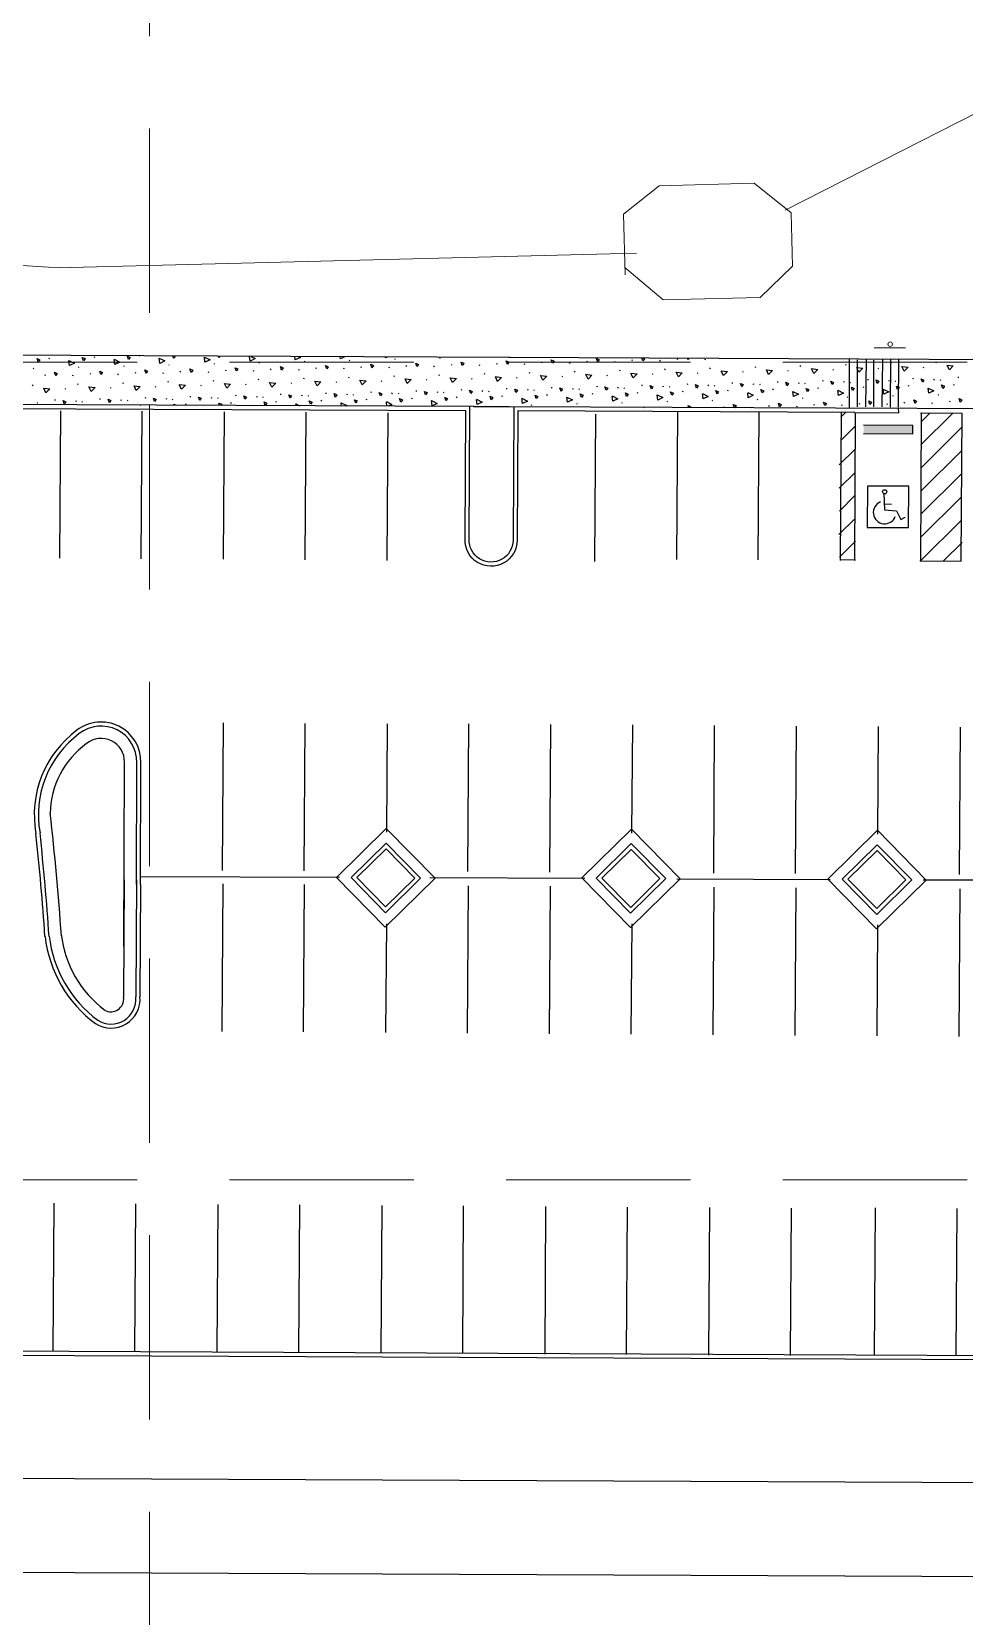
# Model space of a CAD drawing. Header units: inches. Extents: x -5337 to 1057, y 15227 to 19227.
# Drawn here: x -2353.8 to -2240, y 16375.5 to 16568.8 of the extents above; entities that cross this region are included whole.
import ezdxf

# ---------------------------------------------------------------- set-up
doc = ezdxf.new("R2010")
doc.units = ezdxf.units.IN
doc.header["$LTSCALE"] = 150
doc.header["$MEASUREMENT"] = 0
doc.linetypes.add('HIDDEN', pattern=[0.375, 0.25, -0.125])
for name, color, linetype in [('grid', 7, 'HIDDEN'), ('Level 5', 7, 'Continuous'), ('PAVING', 7, 'Continuous'), ('ROW', 7, 'Continuous')]:
    doc.layers.add(name, color=color, linetype=linetype)

msp = doc.modelspace()

# ---------------------------------------------------------------- linework, layer by layer
at = {"layer": 'grid', "color": 252, "linetype": 'HIDDEN', "lineweight": 0, "ltscale": 0.6}
for p, q in [((-2339.39, 19121.98), (-2339.39, 15630.29)), ((-5232.14, 16528.48), (952.36, 16528.48)), ((-5232.14, 16428.73), (952.36, 16428.73))]:
    msp.add_line(p, q, dxfattribs=at)
at = {"layer": 'Level 5', "color": 7, "linetype": 'Continuous', "lineweight": 13}
for p, q in [((-2189.67, 16583.74), (-2261.83, 16547.01)), ((-2281.55, 16546.54), (-2277.23, 16550)), ((-2277.23, 16550), (-2265.6, 16550.3)), ((-2265.6, 16550.3), (-2261.1, 16546.7)), ((-2261.1, 16546.7), (-2260.94, 16540.18)), ((-2281.37, 16539.13), (-2281.55, 16546.54)), ((-2279.97, 16541.78), (-2349.08, 16540.04)), ((-2349.08, 16540.04), (-2349.08, 16540.04)), ((-2276.71, 16536.07), (-2281.39, 16540.01)), ((-2260.94, 16540.18), (-2264.9, 16536.37)), ((-2264.9, 16536.37), (-2276.71, 16536.07))]:
    msp.add_line(p, q, dxfattribs=at)
msp.add_arc((-2350.13, 16581.76), 41.73, 214.5014, 271.442, dxfattribs=at)
at = {"layer": 'PAVING'}
for p, q in [((-2295.41, 16529.05), (-2366.73, 16529.35)), ((-2340.63, 16529.23), (-2340.58, 16529.21)), ((-2353.52, 16527.73), (-2353.6, 16527.67)), ((-2353.12, 16528.92), (-2352.78, 16528.77)), ((-2352.97, 16528.5), (-2353.12, 16528.92)), ((-2352.78, 16528.77), (-2352.97, 16528.5)), ((-2351.72, 16528.98), (-2351.6, 16528.93)), ((-2349.23, 16528.68), (-2348.55, 16528.34)), ((-2349.16, 16528.05), (-2349.23, 16528.67)), ((-2348.55, 16528.34), (-2349.16, 16528.05)), ((-2348.01, 16527.87), (-2348.09, 16527.81)), ((-2347.61, 16529.06), (-2347.27, 16528.91)), ((-2347.46, 16528.64), (-2347.61, 16529.06)), ((-2347.27, 16528.91), (-2347.46, 16528.64)), ((-2346.21, 16529.12), (-2346.09, 16529.07)), ((-2345.48, 16527.38), (-2345.14, 16527.23)), ((-2345.33, 16526.96), (-2345.48, 16527.38)), ((-2343.72, 16528.82), (-2343.03, 16528.48)), ((-2343.65, 16528.19), (-2343.72, 16528.81)), ((-2343.03, 16528.48), (-2343.65, 16528.19)), ((-2342.5, 16528), (-2342.58, 16527.95)), ((-2342.09, 16529.2), (-2341.76, 16529.05)), ((-2341.95, 16528.78), (-2342.09, 16529.2)), ((-2341.76, 16529.05), (-2341.95, 16528.78)), ((-2339.97, 16527.52), (-2339.63, 16527.37)), ((-2339.82, 16527.09), (-2339.97, 16527.52)), ((-2339.63, 16527.37), (-2339.82, 16527.09)), ((-2338.21, 16528.96), (-2337.52, 16528.62)), ((-2338.14, 16528.32), (-2338.21, 16528.95)), ((-2337.52, 16528.62), (-2338.14, 16528.32)), ((-2336.99, 16528.14), (-2337.06, 16528.09)), ((-2336.44, 16528.91), (-2336.54, 16529.21)), ((-2336.25, 16529.19), (-2336.44, 16528.91)), ((-2336.31, 16529.21), (-2336.25, 16529.19)), ((-2335.68, 16527.36), (-2335.56, 16527.31)), ((-2334.46, 16527.66), (-2334.12, 16527.5)), ((-2334.31, 16527.23), (-2334.46, 16527.66)), ((-2334.12, 16527.5), (-2334.31, 16527.23)), ((-2332.7, 16529.1), (-2332.01, 16528.76)), ((-2332.63, 16528.46), (-2332.7, 16529.09)), ((-2332.01, 16528.76), (-2332.63, 16528.46)), ((-2332.3, 16527.31), (-2332.17, 16527.26)), ((-2331.47, 16528.28), (-2331.55, 16528.23)), ((-2330.93, 16529.05), (-2330.98, 16529.19)), ((-2330.83, 16529.19), (-2330.93, 16529.05)), ((-2330.17, 16527.5), (-2330.05, 16527.45)), ((-2328.94, 16527.79), (-2328.61, 16527.64)), ((-2328.8, 16527.37), (-2328.94, 16527.79)), ((-2328.61, 16527.64), (-2328.8, 16527.37)), ((-2327.12, 16528.6), (-2327.18, 16529.17)), ((-2326.5, 16528.9), (-2327.12, 16528.6)), ((-2327.05, 16529.17), (-2326.5, 16528.9)), ((-2326.78, 16527.45), (-2326.66, 16527.4)), ((-2325.96, 16528.42), (-2326.04, 16528.36)), ((-2324.66, 16527.64), (-2324.54, 16527.59)), ((-2323.43, 16527.93), (-2323.1, 16527.78)), ((-2323.29, 16527.51), (-2323.43, 16527.93)), ((-2323.1, 16527.78), (-2323.29, 16527.51)), ((-2321.61, 16528.74), (-2321.65, 16529.15)), ((-2320.99, 16529.04), (-2321.61, 16528.74)), ((-2321.27, 16527.59), (-2321.15, 16527.54)), ((-2321.21, 16529.15), (-2320.99, 16529.04)), ((-2320.45, 16528.56), (-2320.53, 16528.5)), ((-2319.15, 16527.78), (-2319.03, 16527.73)), ((-2317.92, 16528.07), (-2317.59, 16527.92)), ((-2317.78, 16527.65), (-2317.92, 16528.07)), ((-2317.59, 16527.92), (-2317.78, 16527.65)), ((-2316.1, 16528.88), (-2316.12, 16529.12)), ((-2315.59, 16529.12), (-2316.1, 16528.88)), ((-2315.76, 16527.73), (-2315.64, 16527.68)), ((-2314.94, 16528.7), (-2315.02, 16528.64)), ((-2313.64, 16527.92), (-2313.52, 16527.87)), ((-2312.41, 16528.21), (-2312.07, 16528.06)), ((-2312.27, 16527.79), (-2312.41, 16528.21)), ((-2312.07, 16528.06), (-2312.27, 16527.79)), ((-2310.42, 16529.1), (-2310.59, 16529.02)), ((-2310.59, 16529.02), (-2310.59, 16529.1)), ((-2310.25, 16527.87), (-2310.13, 16527.82)), ((-2309.43, 16528.84), (-2309.51, 16528.78)), ((-2308.13, 16528.05), (-2308, 16528)), ((-2306.9, 16528.35), (-2306.56, 16528.2)), ((-2306.76, 16527.93), (-2306.9, 16528.35)), ((-2306.56, 16528.2), (-2306.76, 16527.93)), ((-2304.74, 16528.01), (-2304.62, 16527.96)), ((-2303.92, 16528.98), (-2304, 16528.92)), ((-2302.61, 16528.19), (-2302.49, 16528.14)), ((-2301.39, 16528.49), (-2301.05, 16528.34)), ((-2301.24, 16528.07), (-2301.39, 16528.49)), ((-2301.05, 16528.34), (-2301.24, 16528.07)), ((-2299.23, 16528.14), (-2299.11, 16528.09)), ((-2297.1, 16528.33), (-2296.98, 16528.28)), ((-2295.88, 16528.63), (-2295.54, 16528.48)), ((-2295.73, 16528.2), (-2295.88, 16528.63)), ((-2295.54, 16528.48), (-2295.73, 16528.2)), ((-2183.55, 16528.53), (-2295.54, 16529.03)), ((-2293.72, 16528.28), (-2293.6, 16528.23)), ((-2291.59, 16528.47), (-2291.47, 16528.42)), ((-2290.37, 16528.77), (-2290.03, 16528.61)), ((-2290.22, 16528.34), (-2290.37, 16528.77)), ((-2290.03, 16528.61), (-2290.22, 16528.34)), ((-2288.21, 16528.42), (-2288.08, 16528.37)), ((-2287.59, 16527.36), (-2287.47, 16527.31)), ((-2286.08, 16528.61), (-2285.96, 16528.56)), ((-2284.86, 16528.9), (-2284.52, 16528.75)), ((-2284.71, 16528.48), (-2284.86, 16528.9)), ((-2284.52, 16528.75), (-2284.71, 16528.48)), ((-2282.69, 16528.56), (-2282.57, 16528.51)), ((-2282.08, 16527.5), (-2281.96, 16527.45)), ((-2280.57, 16528.75), (-2280.45, 16528.7)), ((-2279.2, 16528.62), (-2279.31, 16528.96)), ((-2279.01, 16528.89), (-2279.2, 16528.62)), ((-2279.15, 16528.96), (-2279.01, 16528.89)), ((-2277.18, 16528.7), (-2277.06, 16528.65)), ((-2276.57, 16527.64), (-2276.45, 16527.59)), ((-2275.06, 16528.89), (-2274.94, 16528.84)), ((-2273.69, 16528.76), (-2273.75, 16528.93)), ((-2273.57, 16528.93), (-2273.69, 16528.76)), ((-2271.67, 16528.84), (-2271.55, 16528.79)), ((-2271.06, 16527.77), (-2270.94, 16527.72)), ((-2269.64, 16527.4), (-2268.88, 16527.32)), ((-2269.36, 16526.83), (-2269.64, 16527.39)), ((-2268.88, 16527.32), (-2269.36, 16526.83)), ((-2268.17, 16528.91), (-2268.18, 16528.9)), ((-2268.18, 16528.9), (-2268.18, 16528.91)), ((-2265.55, 16527.91), (-2265.43, 16527.86)), ((-2264.13, 16527.54), (-2263.37, 16527.45)), ((-2263.85, 16526.96), (-2264.13, 16527.53)), ((-2263.37, 16527.45), (-2263.85, 16526.96)), ((-2261.46, 16527.43), (-2261.54, 16527.37)), ((-2260.04, 16528.05), (-2259.92, 16528)), ((-2258.62, 16527.68), (-2257.86, 16527.59)), ((-2258.34, 16527.1), (-2258.62, 16527.67)), ((-2257.86, 16527.59), (-2258.34, 16527.1)), ((-2255.95, 16527.57), (-2256.03, 16527.51)), ((-2254.53, 16528.19), (-2254.41, 16528.14)), ((-2253.99, 16522.8), (-2253.98, 16528.89)), ((-2253.99, 16522.8), (-2253.98, 16528.89)), ((-2253.11, 16527.82), (-2252.35, 16527.73)), ((-2252.83, 16527.24), (-2253.11, 16527.81)), ((-2253, 16523.02), (-2252.99, 16528.76)), ((-2253, 16523.02), (-2252.99, 16528.76)), ((-2252.35, 16527.73), (-2252.83, 16527.24)), ((-2252, 16523.02), (-2251.93, 16528.82)), ((-2252, 16523.02), (-2251.93, 16528.82)), ((-2251, 16523.01), (-2251.01, 16528.72)), ((-2251, 16523.01), (-2251.01, 16528.72)), ((-2250.44, 16527.71), (-2250.52, 16527.65)), ((-2250, 16523.01), (-2249.92, 16528.78)), ((-2250, 16523.01), (-2249.92, 16528.78)), ((-2249.02, 16528.33), (-2248.89, 16528.28)), ((-2249, 16523), (-2248.94, 16528.8)), ((-2249, 16523), (-2248.94, 16528.8)), ((-2248, 16523), (-2247.96, 16528.77)), ((-2248, 16523), (-2247.96, 16528.77)), ((-2247.6, 16527.96), (-2246.84, 16527.87)), ((-2247.32, 16527.38), (-2247.59, 16527.94)), ((-2246.84, 16527.87), (-2247.32, 16527.38)), ((-2244.93, 16527.85), (-2245.01, 16527.79)), ((-2243.5, 16528.47), (-2243.38, 16528.42)), ((-2242.09, 16528.1), (-2241.32, 16528.01)), ((-2241.8, 16527.52), (-2242.08, 16528.08)), ((-2241.32, 16528.01), (-2241.8, 16527.52)), ((-2353.73, 16525.69), (-2353.61, 16525.64)), ((-2352.21, 16526.94), (-2352.09, 16526.89)), ((-2350.99, 16527.24), (-2350.65, 16527.09)), ((-2350.85, 16526.82), (-2350.99, 16527.24)), ((-2350.65, 16527.09), (-2350.85, 16526.82)), ((-2348.83, 16526.9), (-2348.71, 16526.85)), ((-2348.22, 16525.83), (-2348.1, 16525.78)), ((-2346.8, 16525.46), (-2346.04, 16525.37)), ((-2346.52, 16524.88), (-2346.8, 16525.45)), ((-2346.7, 16527.08), (-2346.58, 16527.03)), ((-2346.04, 16525.37), (-2346.52, 16524.88)), ((-2345.14, 16527.23), (-2345.33, 16526.96)), ((-2343.32, 16527.04), (-2343.2, 16526.98)), ((-2342.71, 16525.97), (-2342.59, 16525.92)), ((-2341.29, 16525.6), (-2340.53, 16525.51)), ((-2341.01, 16525.02), (-2341.28, 16525.59)), ((-2341.19, 16527.22), (-2341.07, 16527.17)), ((-2340.53, 16525.51), (-2341.01, 16525.02)), ((-2338.62, 16525.49), (-2338.7, 16525.43)), ((-2337.81, 16527.17), (-2337.69, 16527.12)), ((-2337.2, 16526.11), (-2337.07, 16526.06)), ((-2335.78, 16525.74), (-2335.01, 16525.65)), ((-2335.49, 16525.16), (-2335.77, 16525.72)), ((-2335.01, 16525.65), (-2335.49, 16525.16)), ((-2333.11, 16525.63), (-2333.18, 16525.57)), ((-2331.68, 16526.25), (-2331.56, 16526.2)), ((-2330.27, 16525.88), (-2329.5, 16525.79)), ((-2329.98, 16525.3), (-2330.26, 16525.86)), ((-2329.5, 16525.79), (-2329.98, 16525.3)), ((-2327.59, 16525.77), (-2327.67, 16525.71)), ((-2326.17, 16526.39), (-2326.05, 16526.34)), ((-2324.76, 16526.01), (-2323.99, 16525.93)), ((-2324.47, 16525.44), (-2324.75, 16526)), ((-2323.99, 16525.93), (-2324.47, 16525.44)), ((-2322.08, 16525.9), (-2322.16, 16525.85)), ((-2320.66, 16526.53), (-2320.54, 16526.48)), ((-2319.24, 16526.15), (-2318.48, 16526.07)), ((-2318.96, 16525.58), (-2319.24, 16526.14)), ((-2318.48, 16526.07), (-2318.96, 16525.58)), ((-2316.57, 16526.04), (-2316.65, 16525.99)), ((-2315.15, 16526.66), (-2315.03, 16526.61)), ((-2313.73, 16526.29), (-2312.97, 16526.21)), ((-2313.45, 16525.72), (-2313.73, 16526.28)), ((-2312.97, 16526.21), (-2313.45, 16525.72)), ((-2311.06, 16526.18), (-2311.14, 16526.13)), ((-2309.64, 16526.8), (-2309.52, 16526.75)), ((-2308.22, 16526.43), (-2307.46, 16526.34)), ((-2307.94, 16525.86), (-2308.22, 16526.42)), ((-2307.46, 16526.34), (-2307.94, 16525.86)), ((-2305.55, 16526.32), (-2305.63, 16526.26)), ((-2304.13, 16526.94), (-2304.01, 16526.89)), ((-2302.71, 16526.57), (-2301.95, 16526.48)), ((-2302.43, 16525.99), (-2302.71, 16526.56)), ((-2301.95, 16526.48), (-2302.43, 16525.99)), ((-2300.04, 16526.46), (-2300.12, 16526.4)), ((-2298.62, 16527.08), (-2298.5, 16527.03)), ((-2297.2, 16526.71), (-2296.44, 16526.62)), ((-2296.92, 16526.13), (-2297.19, 16526.7)), ((-2296.44, 16526.62), (-2296.92, 16526.13)), ((-2294.53, 16526.6), (-2294.61, 16526.54)), ((-2293.11, 16527.22), (-2292.98, 16527.17)), ((-2291.69, 16526.85), (-2290.92, 16526.76)), ((-2291.41, 16526.27), (-2291.68, 16526.83)), ((-2290.92, 16526.76), (-2291.41, 16526.27)), ((-2289.02, 16526.74), (-2289.09, 16526.68)), ((-2286.18, 16526.99), (-2285.41, 16526.9)), ((-2285.89, 16526.41), (-2286.17, 16526.97)), ((-2285.41, 16526.9), (-2285.89, 16526.41)), ((-2284.75, 16525.5), (-2284.87, 16525.48)), ((-2283.82, 16525.47), (-2283.48, 16525.32)), ((-2283.67, 16525.05), (-2283.82, 16525.47)), ((-2283.51, 16526.88), (-2283.58, 16526.82)), ((-2282.31, 16525.41), (-2282.19, 16525.36)), ((-2280.67, 16527.12), (-2279.9, 16527.04)), ((-2280.38, 16526.55), (-2280.66, 16527.11)), ((-2279.9, 16527.04), (-2280.38, 16526.55)), ((-2279.24, 16525.64), (-2279.36, 16525.62)), ((-2278.3, 16525.61), (-2277.97, 16525.46)), ((-2278.16, 16525.18), (-2278.3, 16525.61)), ((-2277.97, 16525.46), (-2278.16, 16525.18)), ((-2277.99, 16527.01), (-2278.07, 16526.96)), ((-2276.8, 16525.55), (-2276.68, 16525.5)), ((-2275.92, 16525.47), (-2276, 16525.42)), ((-2275.15, 16527.26), (-2274.39, 16527.18)), ((-2274.87, 16526.69), (-2275.15, 16527.25)), ((-2274.39, 16527.18), (-2274.87, 16526.69)), ((-2273.73, 16525.77), (-2273.85, 16525.76)), ((-2272.79, 16525.75), (-2272.46, 16525.59)), ((-2272.65, 16525.32), (-2272.79, 16525.75)), ((-2272.46, 16525.59), (-2272.65, 16525.32)), ((-2272.48, 16527.15), (-2272.56, 16527.1)), ((-2271.29, 16525.69), (-2271.17, 16525.64)), ((-2270.41, 16525.61), (-2270.49, 16525.56)), ((-2268.22, 16525.91), (-2268.33, 16525.9)), ((-2267.28, 16525.88), (-2266.95, 16525.73)), ((-2267.14, 16525.46), (-2267.28, 16525.88)), ((-2266.95, 16525.73), (-2267.14, 16525.46)), ((-2266.97, 16527.29), (-2267.05, 16527.24)), ((-2265.78, 16525.83), (-2265.65, 16525.78)), ((-2264.9, 16525.75), (-2264.97, 16525.7)), ((-2262.7, 16526.05), (-2262.82, 16526.04)), ((-2261.77, 16526.02), (-2261.43, 16525.87)), ((-2261.63, 16525.6), (-2261.77, 16526.02)), ((-2261.43, 16525.87), (-2261.63, 16525.6)), ((-2260.26, 16525.97), (-2260.14, 16525.92)), ((-2259.38, 16525.89), (-2259.46, 16525.83)), ((-2257.19, 16526.19), (-2257.31, 16526.17)), ((-2256.26, 16526.16), (-2255.92, 16526.01)), ((-2256.12, 16525.74), (-2256.26, 16526.16)), ((-2255.92, 16526.01), (-2256.12, 16525.74)), ((-2254.75, 16526.11), (-2254.63, 16526.06)), ((-2253.87, 16526.03), (-2253.95, 16525.97)), ((-2253.76, 16525.42), (-2253.43, 16525.27)), ((-2253.62, 16525), (-2253.76, 16525.42)), ((-2252.37, 16525.48), (-2252.25, 16525.43)), ((-2251.68, 16526.33), (-2251.8, 16526.31)), ((-2250.75, 16526.3), (-2250.41, 16526.15)), ((-2250.6, 16525.88), (-2250.75, 16526.3)), ((-2250.41, 16526.15), (-2250.6, 16525.88)), ((-2249.24, 16526.25), (-2249.12, 16526.2)), ((-2248.36, 16526.17), (-2248.44, 16526.11)), ((-2248.25, 16525.56), (-2247.92, 16525.41)), ((-2248.11, 16525.14), (-2248.25, 16525.56)), ((-2247.92, 16525.41), (-2248.11, 16525.14)), ((-2246.86, 16525.62), (-2246.73, 16525.57)), ((-2246.17, 16526.47), (-2246.29, 16526.45)), ((-2245.24, 16526.44), (-2244.9, 16526.29)), ((-2245.09, 16526.02), (-2245.24, 16526.44)), ((-2244.9, 16526.29), (-2245.09, 16526.02)), ((-2243.73, 16526.38), (-2243.61, 16526.33)), ((-2242.85, 16526.31), (-2242.93, 16526.25)), ((-2242.74, 16525.7), (-2242.41, 16525.55)), ((-2242.6, 16525.27), (-2242.74, 16525.7)), ((-2242.41, 16525.55), (-2242.6, 16525.27)), ((-2241.34, 16525.76), (-2241.22, 16525.71)), ((-2240.66, 16526.61), (-2240.78, 16526.59)), ((-2353.07, 16523.53), (-2353.15, 16523.48)), ((-2352.31, 16525.32), (-2351.55, 16525.23)), ((-2352.03, 16524.75), (-2352.31, 16525.31)), ((-2351.55, 16525.23), (-2352.03, 16524.75)), ((-2350.88, 16523.83), (-2351, 16523.82)), ((-2349.95, 16523.8), (-2349.61, 16523.65)), ((-2349.81, 16523.38), (-2349.95, 16523.8)), ((-2349.61, 16523.65), (-2349.81, 16523.38)), ((-2349.64, 16525.21), (-2349.72, 16525.16)), ((-2348.44, 16523.75), (-2348.32, 16523.7)), ((-2347.56, 16523.67), (-2347.64, 16523.61)), ((-2345.37, 16523.97), (-2345.49, 16523.95)), ((-2344.44, 16523.94), (-2344.1, 16523.79)), ((-2344.3, 16523.52), (-2344.44, 16523.94)), ((-2344.1, 16523.79), (-2344.3, 16523.52)), ((-2344.13, 16525.35), (-2344.21, 16525.29)), ((-2342.93, 16523.89), (-2342.81, 16523.84)), ((-2342.05, 16523.81), (-2342.13, 16523.75)), ((-2339.86, 16524.11), (-2339.98, 16524.09)), ((-2338.93, 16524.08), (-2338.59, 16523.93)), ((-2338.78, 16523.66), (-2338.93, 16524.08)), ((-2338.59, 16523.93), (-2338.78, 16523.66)), ((-2337.42, 16524.03), (-2337.3, 16523.98)), ((-2336.54, 16523.95), (-2336.62, 16523.89)), ((-2334.35, 16524.25), (-2334.47, 16524.23)), ((-2333.42, 16524.22), (-2333.08, 16524.07)), ((-2333.27, 16523.8), (-2333.42, 16524.22)), ((-2333.08, 16524.07), (-2333.27, 16523.8)), ((-2331.91, 16524.16), (-2331.79, 16524.11)), ((-2331.03, 16524.09), (-2331.11, 16524.03)), ((-2330.82, 16523.18), (-2330.92, 16523.48)), ((-2330.92, 16523.48), (-2330.58, 16523.33)), ((-2329.52, 16523.54), (-2329.4, 16523.49)), ((-2328.84, 16524.39), (-2328.96, 16524.37)), ((-2327.91, 16524.36), (-2327.57, 16524.21)), ((-2327.76, 16523.94), (-2327.91, 16524.36)), ((-2327.57, 16524.21), (-2327.76, 16523.94)), ((-2326.4, 16524.3), (-2326.28, 16524.25)), ((-2325.52, 16524.22), (-2325.6, 16524.17)), ((-2325.41, 16523.62), (-2325.07, 16523.46)), ((-2325.27, 16523.19), (-2325.41, 16523.62)), ((-2325.07, 16523.46), (-2325.27, 16523.19)), ((-2324.01, 16523.68), (-2323.89, 16523.63)), ((-2323.33, 16524.53), (-2323.45, 16524.51)), ((-2322.39, 16524.5), (-2322.06, 16524.35)), ((-2322.25, 16524.07), (-2322.39, 16524.5)), ((-2322.06, 16524.35), (-2322.25, 16524.07)), ((-2320.89, 16524.44), (-2320.77, 16524.39)), ((-2320.01, 16524.36), (-2320.09, 16524.31)), ((-2319.9, 16523.75), (-2319.56, 16523.6)), ((-2319.76, 16523.33), (-2319.9, 16523.75)), ((-2319.56, 16523.6), (-2319.76, 16523.33)), ((-2318.5, 16523.82), (-2318.38, 16523.77)), ((-2317.82, 16524.66), (-2317.94, 16524.65)), ((-2316.88, 16524.64), (-2316.55, 16524.48)), ((-2316.74, 16524.21), (-2316.88, 16524.64)), ((-2316.55, 16524.48), (-2316.74, 16524.21)), ((-2316.02, 16523.52), (-2315.33, 16523.18)), ((-2315.97, 16523.12), (-2316.02, 16523.51)), ((-2315.38, 16524.58), (-2315.26, 16524.53)), ((-2314.5, 16524.5), (-2314.57, 16524.45)), ((-2314.39, 16523.89), (-2314.05, 16523.74)), ((-2314.24, 16523.47), (-2314.39, 16523.89)), ((-2314.05, 16523.74), (-2314.24, 16523.47)), ((-2312.99, 16523.96), (-2312.87, 16523.9)), ((-2312.3, 16524.8), (-2312.42, 16524.79)), ((-2311.37, 16524.77), (-2311.04, 16524.62)), ((-2311.23, 16524.35), (-2311.37, 16524.77)), ((-2311.04, 16524.62), (-2311.23, 16524.35)), ((-2310.5, 16523.66), (-2309.82, 16523.32)), ((-2310.44, 16523.09), (-2310.5, 16523.64)), ((-2309.87, 16524.72), (-2309.74, 16524.67)), ((-2308.98, 16524.64), (-2309.06, 16524.59)), ((-2308.88, 16524.03), (-2308.54, 16523.88)), ((-2308.73, 16523.61), (-2308.88, 16524.03)), ((-2308.54, 16523.88), (-2308.73, 16523.61)), ((-2307.48, 16524.09), (-2307.36, 16524.04)), ((-2306.79, 16524.94), (-2306.91, 16524.93)), ((-2305.86, 16524.91), (-2305.52, 16524.76)), ((-2305.72, 16524.49), (-2305.86, 16524.91)), ((-2305.52, 16524.76), (-2305.72, 16524.49)), ((-2304.99, 16523.8), (-2304.31, 16523.45)), ((-2304.92, 16523.16), (-2304.99, 16523.78)), ((-2304.31, 16523.45), (-2304.92, 16523.16)), ((-2304.35, 16524.86), (-2304.23, 16524.81)), ((-2303.47, 16524.78), (-2303.55, 16524.72)), ((-2303.37, 16524.17), (-2303.03, 16524.02)), ((-2303.22, 16523.75), (-2303.37, 16524.17)), ((-2303.03, 16524.02), (-2303.22, 16523.75)), ((-2301.97, 16524.23), (-2301.85, 16524.18)), ((-2301.28, 16525.08), (-2301.4, 16525.06)), ((-2300.35, 16525.05), (-2300.01, 16524.9)), ((-2300.21, 16524.63), (-2300.35, 16525.05)), ((-2300.01, 16524.9), (-2300.21, 16524.63)), ((-2299.48, 16523.94), (-2298.79, 16523.59)), ((-2299.41, 16523.3), (-2299.48, 16523.92)), ((-2298.79, 16523.59), (-2299.41, 16523.3)), ((-2298.84, 16525), (-2298.72, 16524.95)), ((-2297.96, 16524.92), (-2298.04, 16524.86)), ((-2297.85, 16524.31), (-2297.52, 16524.16)), ((-2297.71, 16523.89), (-2297.85, 16524.31)), ((-2297.52, 16524.16), (-2297.71, 16523.89)), ((-2296.46, 16524.37), (-2296.34, 16524.32)), ((-2295.77, 16525.22), (-2295.89, 16525.2)), ((-2294.84, 16525.19), (-2294.5, 16525.04)), ((-2294.69, 16524.77), (-2294.84, 16525.19)), ((-2294.5, 16525.04), (-2294.69, 16524.77)), ((-2293.97, 16524.07), (-2293.28, 16523.73)), ((-2293.9, 16523.44), (-2293.97, 16524.06)), ((-2293.28, 16523.73), (-2293.9, 16523.44)), ((-2293.33, 16525.14), (-2293.21, 16525.09)), ((-2292.45, 16525.06), (-2292.53, 16525)), ((-2292.34, 16524.45), (-2292.01, 16524.3)), ((-2292.2, 16524.03), (-2292.34, 16524.45)), ((-2292.01, 16524.3), (-2292.2, 16524.03)), ((-2290.95, 16524.51), (-2290.82, 16524.46)), ((-2290.26, 16525.36), (-2290.38, 16525.34)), ((-2289.33, 16525.33), (-2288.99, 16525.18)), ((-2289.18, 16524.91), (-2289.33, 16525.33)), ((-2288.99, 16525.18), (-2289.18, 16524.91)), ((-2288.46, 16524.21), (-2287.77, 16523.87)), ((-2288.39, 16523.58), (-2288.46, 16524.2)), ((-2287.77, 16523.87), (-2288.39, 16523.58)), ((-2287.82, 16525.27), (-2287.7, 16525.22)), ((-2286.94, 16525.2), (-2287.02, 16525.14)), ((-2286.83, 16524.59), (-2286.5, 16524.44)), ((-2286.69, 16524.16), (-2286.83, 16524.59)), ((-2286.5, 16524.44), (-2286.69, 16524.16)), ((-2285.43, 16524.65), (-2285.31, 16524.6)), ((-2283.48, 16525.32), (-2283.67, 16525.05)), ((-2282.95, 16524.35), (-2282.26, 16524.01)), ((-2282.88, 16523.71), (-2282.95, 16524.34)), ((-2282.26, 16524.01), (-2282.88, 16523.71)), ((-2281.72, 16523.53), (-2281.8, 16523.48)), ((-2281.43, 16525.33), (-2281.51, 16525.28)), ((-2281.32, 16524.73), (-2280.98, 16524.57)), ((-2281.18, 16524.3), (-2281.32, 16524.73)), ((-2280.98, 16524.57), (-2281.18, 16524.3)), ((-2279.92, 16524.79), (-2279.8, 16524.74)), ((-2277.44, 16524.49), (-2276.75, 16524.15)), ((-2277.37, 16523.85), (-2277.44, 16524.48)), ((-2276.75, 16524.15), (-2277.37, 16523.85)), ((-2276.21, 16523.67), (-2276.29, 16523.62)), ((-2275.81, 16524.86), (-2275.47, 16524.71)), ((-2275.67, 16524.44), (-2275.81, 16524.86)), ((-2275.47, 16524.71), (-2275.67, 16524.44)), ((-2274.41, 16524.93), (-2274.29, 16524.88)), ((-2271.93, 16524.63), (-2271.24, 16524.29)), ((-2271.86, 16523.99), (-2271.93, 16524.62)), ((-2271.24, 16524.29), (-2271.86, 16523.99)), ((-2270.7, 16523.81), (-2270.78, 16523.75)), ((-2270.3, 16525), (-2269.96, 16524.85)), ((-2270.15, 16524.58), (-2270.3, 16525)), ((-2269.96, 16524.85), (-2270.15, 16524.58)), ((-2268.9, 16525.07), (-2268.78, 16525.01)), ((-2266.41, 16524.77), (-2265.73, 16524.43)), ((-2266.35, 16524.13), (-2266.41, 16524.75)), ((-2265.73, 16524.43), (-2266.35, 16524.13)), ((-2265.19, 16523.95), (-2265.27, 16523.89)), ((-2264.79, 16525.14), (-2264.45, 16524.99)), ((-2264.64, 16524.72), (-2264.79, 16525.14)), ((-2264.45, 16524.99), (-2264.64, 16524.72)), ((-2263.39, 16525.2), (-2263.27, 16525.15)), ((-2262.66, 16523.46), (-2262.32, 16523.31)), ((-2262.52, 16523.04), (-2262.66, 16523.46)), ((-2260.9, 16524.91), (-2260.22, 16524.56)), ((-2260.83, 16524.27), (-2260.9, 16524.89)), ((-2260.22, 16524.56), (-2260.83, 16524.27)), ((-2259.68, 16524.09), (-2259.76, 16524.03)), ((-2259.28, 16525.28), (-2258.94, 16525.13)), ((-2259.13, 16524.86), (-2259.28, 16525.28)), ((-2258.94, 16525.13), (-2259.13, 16524.86)), ((-2257.88, 16525.34), (-2257.76, 16525.29)), ((-2257.15, 16523.6), (-2256.81, 16523.45)), ((-2257, 16523.18), (-2257.15, 16523.6)), ((-2256.81, 16523.45), (-2257, 16523.18)), ((-2255.39, 16525.05), (-2254.7, 16524.7)), ((-2255.32, 16524.41), (-2255.39, 16525.03)), ((-2254.7, 16524.7), (-2255.32, 16524.41)), ((-2254.17, 16524.23), (-2254.25, 16524.17)), ((-2253.43, 16525.27), (-2253.62, 16525)), ((-2252.86, 16523.44), (-2252.74, 16523.39)), ((-2251.64, 16523.74), (-2251.3, 16523.59)), ((-2251.49, 16523.32), (-2251.64, 16523.74)), ((-2251.3, 16523.59), (-2251.49, 16523.32)), ((-2249.88, 16525.18), (-2249.19, 16524.84)), ((-2249.81, 16524.55), (-2249.88, 16525.17)), ((-2249.19, 16524.84), (-2249.81, 16524.55)), ((-2248.66, 16524.36), (-2248.73, 16524.31)), ((-2247.35, 16523.58), (-2247.23, 16523.53)), ((-2246.13, 16523.88), (-2245.79, 16523.73)), ((-2245.98, 16523.45), (-2246.13, 16523.88)), ((-2245.79, 16523.73), (-2245.98, 16523.45)), ((-2244.37, 16525.32), (-2243.68, 16524.98)), ((-2244.3, 16524.68), (-2244.37, 16525.31)), ((-2243.68, 16524.98), (-2244.3, 16524.68)), ((-2243.97, 16523.53), (-2243.84, 16523.48)), ((-2243.14, 16524.5), (-2243.22, 16524.45)), ((-2241.84, 16523.72), (-2241.72, 16523.67)), ((-2240.61, 16524.02), (-2240.28, 16523.86)), ((-2240.47, 16523.59), (-2240.61, 16524.02)), ((-2240.28, 16523.86), (-2240.47, 16523.59)), ((-2299.78, 16523.05), (-2360.76, 16523.32)), ((-2300.81, 16522.55), (-2360.26, 16522.8)), ((-2350.28, 16522.55), (-2350.4, 16504.55)), ((-2340.55, 16523.26), (-2340.46, 16523.23)), ((-2340.4, 16504.49), (-2340.29, 16522.49)), ((-2336.39, 16523.21), (-2336.43, 16523.34)), ((-2336.43, 16523.34), (-2336.14, 16523.21)), ((-2335.04, 16523.4), (-2334.91, 16523.35)), ((-2330.58, 16523.33), (-2330.69, 16523.18)), ((-2330.29, 16522.42), (-2330.4, 16504.43)), ((-2327.04, 16523.24), (-2326.89, 16523.17)), ((-2327.03, 16523.17), (-2327.04, 16523.23)), ((-2321.53, 16523.38), (-2321.05, 16523.14)), ((-2321.5, 16523.14), (-2321.53, 16523.37)), ((-2320.4, 16504.36), (-2320.29, 16522.36)), ((-2315.33, 16523.18), (-2315.46, 16523.12)), ((-2310.31, 16522.28), (-2310.43, 16504.28)), ((-2309.82, 16523.32), (-2310.28, 16523.09)), ((-2300.9, 16506.86), (-2300.81, 16522.55)), ((-2300.4, 16506.85), (-2300.31, 16523.03)), ((-2295.46, 16523.03), (-2299.87, 16523.03)), ((-2298.26, 16523.12), (-2298.33, 16523.06)), ((-2183.72, 16522.53), (-2295.57, 16523.03)), ((-2294.95, 16523.03), (-2295.03, 16506.75)), ((-2294.45, 16522.52), (-2294.53, 16506.74)), ((-2253.34, 16522.34), (-2294.45, 16522.52)), ((-2292.75, 16523.25), (-2292.82, 16523.2)), ((-2287.23, 16523.39), (-2287.31, 16523.34)), ((-2285.05, 16504.14), (-2284.93, 16522.14)), ((-2279.16, 16522.96), (-2279.19, 16523.04)), ((-2279.19, 16523.04), (-2278.99, 16522.95)), ((-2274.99, 16522.4), (-2275.11, 16504.41)), ((-2273.6, 16522.93), (-2273.68, 16523.18)), ((-2273.68, 16523.18), (-2273.34, 16523.03)), ((-2273.34, 16523.03), (-2273.42, 16522.93)), ((-2269.4, 16523.03), (-2269.27, 16522.98)), ((-2268.03, 16522.91), (-2268.17, 16523.32)), ((-2268.17, 16523.32), (-2267.83, 16523.17)), ((-2267.83, 16523.17), (-2268.02, 16522.91)), ((-2266.01, 16522.98), (-2265.89, 16522.93)), ((-2265.11, 16504.34), (-2264.99, 16522.34)), ((-2263.88, 16523.17), (-2263.76, 16523.12)), ((-2262.32, 16523.31), (-2262.52, 16523.04)), ((-2260.5, 16523.12), (-2260.38, 16523.07)), ((-2258.37, 16523.3), (-2258.25, 16523.25)), ((-2254.99, 16522.28), (-2255.11, 16504.28)), ((-2254.99, 16522.28), (-2255.11, 16504.28)), ((-2255.04, 16521.75), (-2254.42, 16522.37)), ((-2255.04, 16521.75), (-2254.42, 16522.37)), ((-2254.99, 16523.26), (-2254.87, 16523.21)), ((-2253.36, 16522.33), (-2247.98, 16522.28)), ((-2253.36, 16522.33), (-2247.98, 16522.28)), ((-2253.34, 16504.28), (-2253.25, 16522.28)), ((-2253.34, 16504.28), (-2253.25, 16522.28)), ((-2249.48, 16523.4), (-2249.36, 16523.35)), ((-2247.98, 16522.28), (-2247.99, 16522.87)), ((-2247.98, 16522.28), (-2247.99, 16522.87)), ((-2245.25, 16522.24), (-2245.34, 16504.24)), ((-2245.25, 16522.24), (-2245.34, 16504.24)), ((-2245.25, 16522.24), (-2245.34, 16504.24)), ((-2245.25, 16522.24), (-2245.34, 16504.24)), ((-2245.27, 16518.38), (-2241.4, 16522.22)), ((-2245.27, 16518.38), (-2241.4, 16522.22)), ((-2245.26, 16521.21), (-2244.22, 16522.23)), ((-2245.26, 16521.21), (-2244.22, 16522.23)), ((-2240.25, 16522.21), (-2245.25, 16522.24)), ((-2240.25, 16522.21), (-2245.25, 16522.24)), ((-2240.34, 16504.21), (-2240.25, 16522.21)), ((-2240.34, 16504.21), (-2240.25, 16522.21)), ((-2254.98, 16518.99), (-2253.28, 16520.68)), ((-2254.98, 16518.99), (-2253.28, 16520.68)), ((-2252.27, 16519.77), (-2246.27, 16519.74)), ((-2252.27, 16519.77), (-2246.27, 16519.74)), ((-2246.26, 16520.74), (-2252.26, 16520.77)), ((-2246.26, 16520.74), (-2252.26, 16520.77)), ((-2246.27, 16519.74), (-2246.26, 16520.74)), ((-2246.27, 16519.74), (-2246.26, 16520.74)), ((-2245.29, 16515.55), (-2240.26, 16520.53)), ((-2245.29, 16515.55), (-2240.26, 16520.53)), ((-2255.23, 16515.94), (-2253.3, 16517.85)), ((-2255.23, 16515.94), (-2253.3, 16517.85)), ((-2245.3, 16512.72), (-2240.28, 16517.7)), ((-2245.3, 16512.72), (-2240.28, 16517.7)), ((-2255.25, 16513.1), (-2253.31, 16515.02)), ((-2255.25, 16513.1), (-2253.31, 16515.02)), ((-2245.31, 16509.89), (-2240.29, 16514.87)), ((-2245.31, 16509.89), (-2240.29, 16514.87)), ((-2255.22, 16510.31), (-2253.32, 16512.19)), ((-2255.22, 16510.31), (-2253.32, 16512.19)), ((-2251.79, 16513.35), (-2251.81, 16508.31)), ((-2251.79, 16513.35), (-2251.81, 16508.31)), ((-2246.75, 16513.33), (-2251.79, 16513.35)), ((-2246.75, 16513.33), (-2251.79, 16513.35)), ((-2249.8, 16512.44), (-2249.71, 16510.45)), ((-2249.8, 16512.44), (-2249.71, 16510.45)), ((-2246.77, 16508.29), (-2246.75, 16513.33)), ((-2246.77, 16508.29), (-2246.75, 16513.33)), ((-2245.33, 16507.07), (-2240.3, 16512.04)), ((-2245.33, 16507.07), (-2240.3, 16512.04)), ((-2249.74, 16511.19), (-2248.85, 16511.13)), ((-2249.74, 16511.19), (-2248.85, 16511.13)), ((-2249.71, 16510.45), (-2248.26, 16510.35)), ((-2249.71, 16510.45), (-2248.26, 16510.35)), ((-2248.26, 16510.35), (-2247.74, 16509.27)), ((-2248.26, 16510.35), (-2247.74, 16509.27)), ((-2255.27, 16507.44), (-2253.34, 16509.36)), ((-2255.27, 16507.44), (-2253.34, 16509.36)), ((-2251.81, 16508.31), (-2246.77, 16508.29)), ((-2251.81, 16508.31), (-2246.77, 16508.29)), ((-2247.74, 16509.27), (-2247.21, 16509.56)), ((-2247.74, 16509.27), (-2247.21, 16509.56)), ((-2245.34, 16504.24), (-2240.32, 16509.21)), ((-2245.34, 16504.24), (-2240.32, 16509.21)), ((-2255.2, 16504.7), (-2253.24, 16506.64)), ((-2255.2, 16504.7), (-2253.24, 16506.64)), ((-2242.51, 16504.22), (-2240.23, 16506.49)), ((-2242.51, 16504.22), (-2240.23, 16506.49)), ((-2253.25, 16504.3), (-2255.13, 16504.34)), ((-2253.25, 16504.3), (-2255.13, 16504.34)), ((-2245.34, 16504.24), (-2240.34, 16504.21)), ((-2245.34, 16504.24), (-2240.34, 16504.21)), ((-2330.42, 16484.47), (-2330.53, 16466.47)), ((-2320.53, 16466.41), (-2320.42, 16484.41)), ((-2310.42, 16484.34), (-2310.5, 16471.12)), ((-2300.48, 16484.33), (-2300.6, 16466.33)), ((-2290.48, 16484.27), (-2290.6, 16466.27)), ((-2280.48, 16484.21), (-2280.57, 16471.03)), ((-2270.48, 16484.14), (-2270.6, 16466.14)), ((-2260.48, 16484.08), (-2260.6, 16466.08)), ((-2250.48, 16484.01), (-2250.57, 16470.89)), ((-2240.48, 16483.95), (-2240.6, 16465.95)), ((-2342.55, 16457.21), (-2342.45, 16479.66)), ((-2342.45, 16479.66), (-2342.45, 16479.66)), ((-2340.99, 16464.75), (-2340.95, 16479.64)), ((-2340.95, 16479.64), (-2340.95, 16479.64)), ((-2340.49, 16464.75), (-2340.45, 16479.63)), ((-2340.45, 16479.63), (-2340.45, 16479.63)), ((-2316.23, 16465.6), (-2340.48, 16465.7)), ((-2286.27, 16465.46), (-2305.2, 16465.55)), ((-2342.48, 16465.31), (-2342.56, 16450.96)), ((-2340.98, 16465.3), (-2341.06, 16451.03)), ((-2340.48, 16464.76), (-2340.56, 16451.05)), ((-2330.47, 16464.83), (-2330.59, 16446.83)), ((-2320.59, 16446.76), (-2320.47, 16464.76)), ((-2300.53, 16464.6), (-2300.65, 16446.6)), ((-2290.53, 16464.54), (-2290.65, 16446.54)), ((-2256.35, 16465.33), (-2275.04, 16465.41)), ((-2270.53, 16464.41), (-2270.65, 16446.41)), ((-2260.53, 16464.34), (-2260.65, 16446.34)), ((-2220.77, 16465.26), (-2245, 16465.28)), ((-2240.53, 16464.21), (-2240.65, 16446.21)), ((-2310.5, 16459.94), (-2310.59, 16446.7)), ((-2280.56, 16459.95), (-2280.65, 16446.47)), ((-2250.56, 16459.81), (-2250.65, 16446.28)), ((-2342.56, 16450.96), (-2342.56, 16450.96)), ((-2341.06, 16451.03), (-2341.06, 16451.03)), ((-2340.56, 16451.05), (-2340.56, 16451.05)), ((-2351.06, 16425.85), (-2351.18, 16407.85)), ((-2341.18, 16407.79), (-2341.06, 16425.79)), ((-2331.06, 16425.72), (-2331.18, 16407.72)), ((-2321.18, 16407.66), (-2321.07, 16425.66)), ((-2311.07, 16425.59), (-2311.18, 16407.59)), ((-2301.18, 16407.53), (-2301.07, 16425.53)), ((-2291.07, 16425.46), (-2291.18, 16407.46)), ((-2281.18, 16407.4), (-2281.07, 16425.4)), ((-2271.07, 16425.33), (-2271.18, 16407.33)), ((-2261.18, 16407.27), (-2261.07, 16425.27)), ((-2250.86, 16425.29), (-2250.98, 16407.29)), ((-2240.98, 16407.23), (-2240.86, 16425.23)), ((-2190.63, 16407.06), (-2371.18, 16407.86)), ((-2185.18, 16406.55), (-2371.65, 16407.36)), ((-2380.66, 16380.93), (-1999.44, 16379.29))]:
    msp.add_line(p, q, dxfattribs=at)
at = {"layer": 'PAVING', "linetype": 'Continuous', "lineweight": 13}
msp.add_line((-2247.14, 16530.22), (-2250.98, 16530.24), dxfattribs=at)
at = {"layer": 'PAVING', "lineweight": 13}
for p, q in [((-2316.58, 16465.61), (-2310.52, 16471.56)), ((-2310.52, 16471.56), (-2304.56, 16465.5)), ((-2286.66, 16465.55), (-2280.6, 16471.51)), ((-2280.6, 16471.51), (-2274.64, 16465.44)), ((-2256.64, 16465.4), (-2250.58, 16471.36)), ((-2250.58, 16471.36), (-2244.62, 16465.29)), ((-2314.81, 16465.59), (-2310.53, 16469.8)), ((-2310.53, 16469.8), (-2306.33, 16465.51)), ((-2284.89, 16465.54), (-2280.61, 16469.74)), ((-2280.61, 16469.74), (-2276.41, 16465.46)), ((-2254.88, 16465.39), (-2250.59, 16469.59)), ((-2250.59, 16469.59), (-2246.39, 16465.31)), ((-2314.11, 16465.59), (-2310.54, 16469.09)), ((-2310.54, 16469.09), (-2307.04, 16465.52)), ((-2284.19, 16465.53), (-2280.62, 16469.03)), ((-2280.62, 16469.03), (-2277.12, 16465.46)), ((-2254.17, 16465.38), (-2250.6, 16468.88)), ((-2250.6, 16468.88), (-2247.1, 16465.31)), ((-2310.63, 16459.54), (-2316.58, 16465.61)), ((-2310.61, 16461.31), (-2314.81, 16465.59)), ((-2310.6, 16462.02), (-2314.11, 16465.59)), ((-2304.56, 16465.5), (-2310.63, 16459.54)), ((-2306.33, 16465.51), (-2310.61, 16461.31)), ((-2307.04, 16465.52), (-2310.6, 16462.02)), ((-2280.71, 16459.49), (-2286.66, 16465.55)), ((-2280.69, 16461.25), (-2284.89, 16465.54)), ((-2280.68, 16461.96), (-2284.19, 16465.53)), ((-2274.64, 16465.44), (-2280.71, 16459.49)), ((-2276.41, 16465.46), (-2280.69, 16461.25)), ((-2277.12, 16465.46), (-2280.68, 16461.96)), ((-2250.69, 16459.34), (-2256.64, 16465.4)), ((-2250.67, 16461.1), (-2254.88, 16465.39)), ((-2250.67, 16461.81), (-2254.17, 16465.38)), ((-2244.62, 16465.29), (-2250.69, 16459.34)), ((-2247.1, 16465.31), (-2250.67, 16461.81)), ((-2246.39, 16465.31), (-2250.67, 16461.1))]:
    msp.add_line(p, q, dxfattribs=at)
at = {"layer": 'PAVING', "linetype": 'Continuous', "lineweight": 13}
msp.add_circle((-2249.02, 16530.67), 0.269, dxfattribs=at)
at = {"layer": 'PAVING'}
msp.add_circle((-2249.69, 16512.66), 0.257, dxfattribs=at)
msp.add_circle((-2249.69, 16512.66), 0.257, dxfattribs=at)
for centre, radius, start, end in [((-2249.7, 16510.13), 1.38, 110.8577, 340.0232), ((-2249.7, 16510.13), 1.38, 110.8577, 340.0232), ((-2340.62, 16473.24), 12.84, 126.5379, 190.3037), ((-2340.62, 16473.24), 12.34, 126.5141, 190.3037), ((-2345.3, 16479.72), 4.85, 358.9807, 127.6933), ((-2345.3, 16479.72), 4.35, 358.9343, 127.7585), ((-2340.91, 16473.32), 10.6, 125.6531, 179.3853), ((-2345.3, 16479.72), 2.85, 358.7516, 128.9751), ((-2675.59, 16436.43), 326.18, 3.8802, 6.5143), ((-2675.59, 16436.43), 324.18, 3.8879, 6.1122), ((-2675.59, 16436.43), 324.68, 3.8802, 6.1186), ((-2336.68, 16460.26), 15.58, 186.8407, 233.2891), ((-2336.68, 16460.26), 15.08, 186.8407, 233.2143), ((-2336.68, 16460.26), 13.58, 186.8407, 232.9113), ((-2344.1, 16450.77), 3.55, 237.6649, 4.5614), ((-2344.1, 16450.77), 3.05, 238.0131, 4.9474), ((-2344.1, 16450.77), 1.55, 240.0076, 7.0728)]:
    msp.add_arc(centre, radius, start, end, dxfattribs=at)
at = {"layer": 'PAVING', "extrusion": (0, 0, -1)}
for radius in [3.18, 2.68]:
    msp.add_arc((2297.72, 16506.76), radius, 180.2842, 2.0413, dxfattribs=at)
at = {"layer": 'PAVING'}
for p in [(-2245.25, 16522.24), (-2245.34, 16504.24), (-2245.34, 16504.24)]:
    msp.add_point(p, dxfattribs=at)
at = {"layer": 'PAVING', "extrusion": (0, 0, -1)}
msp.add_solid([(2246.26, 16520.74), (2252.26, 16520.77), (2246.27, 16519.74), (2252.27, 16519.77)], dxfattribs=at)
msp.add_solid([(2246.26, 16520.74), (2252.26, 16520.77), (2246.27, 16519.74), (2252.27, 16519.77)], dxfattribs=at)
at = {"layer": 'ROW'}
msp.add_line((-2390.61, 16392.48), (-1991.1, 16390.75), dxfattribs=at)

doc.saveas('drawing.dxf')
